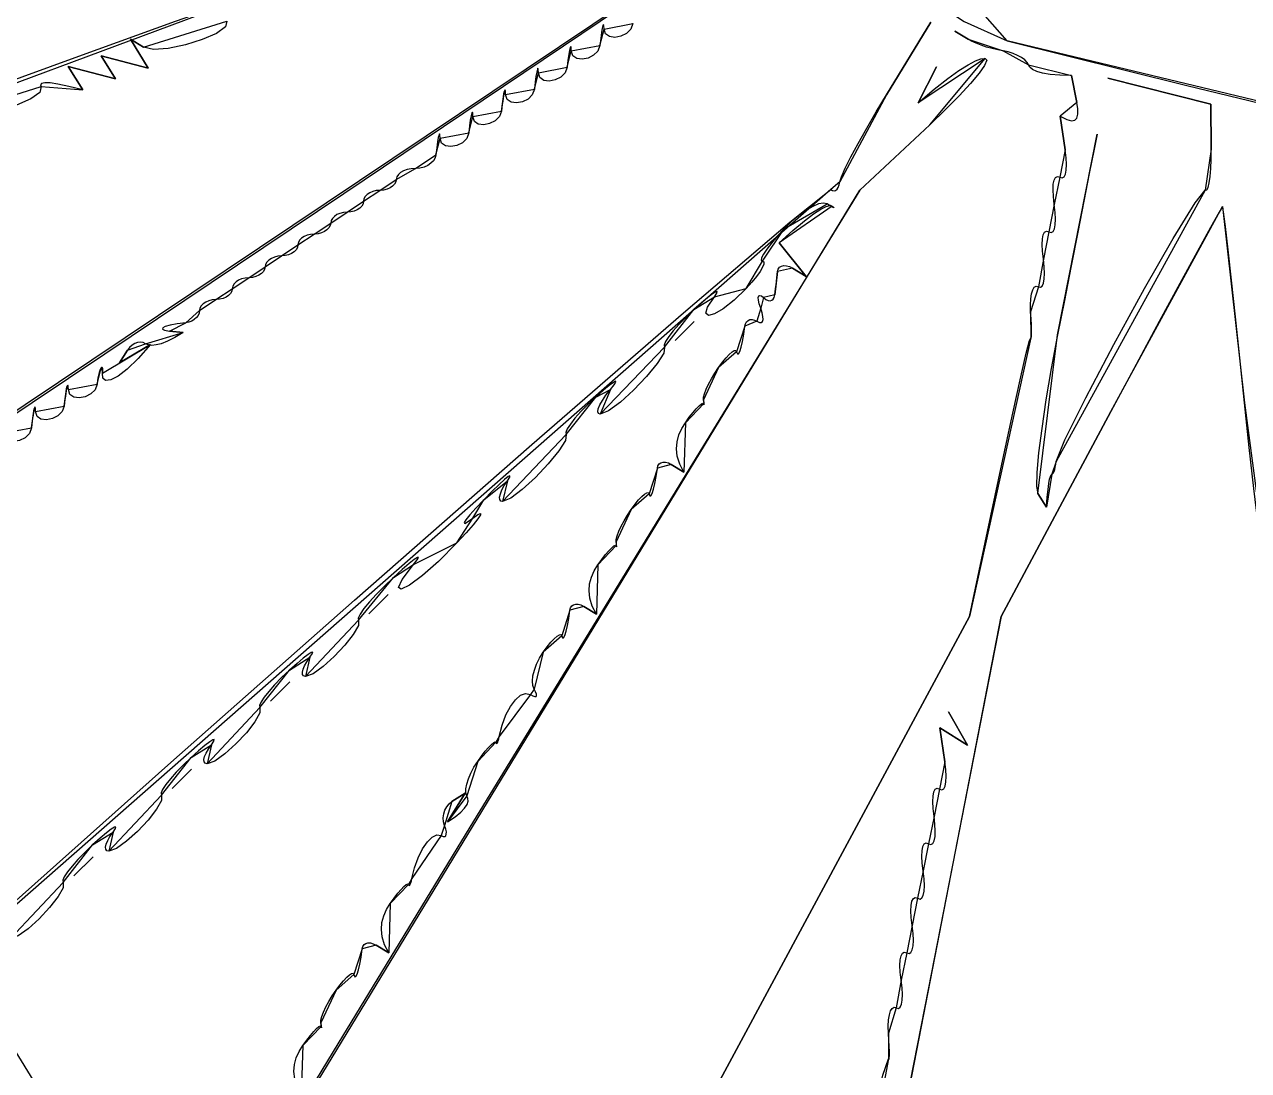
# Model space of a CAD drawing. Extents: x 0.3 to 49.4, y 16 to 54.1.
# Drawn here: x 5.22 to 9.605, y 24.501 to 28.251 of the extents above; entities that cross this region are included whole.
import ezdxf

# ---------------------------------------------------------------- set-up
doc = ezdxf.new("R2010")
doc.units = 0
doc.layers.get('0').update_dxf_attribs({"linetype": 'CONTINUOUS'})

msp = doc.modelspace()

# ---------------------------------------------------------------- linework, layer by layer
at = {"color": 178}
for points in [[(1.8046, 30.0852), (2.1237, 28.2427), (2.6311, 26.5494), (3.3131, 25.0186), (4.1559, 23.6634), (5.1458, 22.4969), (6.2689, 21.5323), (7.5117, 20.7827), (1.8046, 30.0852)], [(7.9007, 29.1485), (7.9677, 28.966), (8.0587, 28.7916), (8.1698, 28.6297), (8.2974, 28.4844), (8.4374, 28.3603), (8.5863, 28.2614), (8.7401, 28.1923), (7.9007, 29.1485)], [(3.9046, 26.0051), (4.1415, 26.1591), (4.7216, 26.545), (5.508, 27.0708), (6.3637, 27.6446), (7.1515, 28.1745), (7.7345, 28.5688), (7.9757, 28.7353), (3.9046, 26.0051)], [(4.5014, 27.7851), (4.5412, 27.8073), (4.6624, 27.8574), (4.855, 27.9317), (5.1091, 28.0265), (5.4145, 28.138), (5.7612, 28.2624), (6.1393, 28.3961), (4.5014, 27.7851)], [(5.9453, 28.2635), (5.9404, 28.2424), (5.908, 28.2192), (5.857, 28.1967), (5.7964, 28.1776), (5.7351, 28.1648), (5.682, 28.1611), (5.646, 28.1693), (5.9453, 28.2635)], [(7.2962, 28.2346), (7.2958, 28.2466), (7.2944, 28.2505), (7.2924, 28.2472), (7.29, 28.2374), (7.2872, 28.2217), (7.2844, 28.201), (7.2816, 28.1759), (7.2962, 28.2346)], [(7.3991, 28.2542), (7.3917, 28.2342), (7.3764, 28.2189), (7.3564, 28.2089), (7.3351, 28.2048), (7.3157, 28.2074), (7.3017, 28.2171), (7.2962, 28.2346), (7.3991, 28.2542)], [(8.3079, 27.9986), (8.4673, 28.2591), (8.3079, 27.9986)], [(5.646, 28.1693), (5.6, 28.1978), (5.646, 28.1693)], [(5.6, 28.1978), (5.6635, 28.095), (5.6, 28.1978)], [(8.6002, 28.1979), (8.5529, 28.2274), (8.6002, 28.1979)], [(8.7258, 28.1563), (8.7066, 28.1598), (8.6866, 28.1646), (8.6664, 28.1703), (8.647, 28.1768), (8.6289, 28.1837), (8.613, 28.1908), (8.6002, 28.1979), (8.7258, 28.1563)], [(7.1787, 28.1563), (7.1783, 28.1682), (7.1769, 28.1722), (7.175, 28.1689), (7.1725, 28.159), (7.1697, 28.1434), (7.1669, 28.1226), (7.1641, 28.0975), (7.1787, 28.1563)], [(7.2816, 28.1759), (7.2742, 28.1559), (7.2589, 28.1406), (7.2389, 28.1306), (7.2176, 28.1265), (7.1982, 28.129), (7.1842, 28.1387), (7.1787, 28.1563), (7.2816, 28.1759)], [(8.8172, 28.1062), (8.8121, 28.1152), (8.8034, 28.1241), (8.7917, 28.1326), (8.7776, 28.1404), (8.7615, 28.1471), (8.744, 28.1525), (8.7258, 28.1563), (8.8172, 28.1062)], [(8.7401, 28.1923), (9.3844, 28.0328), (10.9575, 27.6516), (13.0863, 27.1384), (15.3971, 26.5832), (17.5167, 26.0754), (19.0715, 25.705), (19.6881, 25.5616), (8.7401, 28.1923)], [(5.6635, 28.095), (5.4945, 28.1392), (5.6635, 28.095)], [(5.4945, 28.1392), (5.546, 28.0558), (5.4945, 28.1392)], [(8.4221, 27.9702), (8.4792, 28.0186), (8.5275, 28.0569), (8.5677, 28.086), (8.6005, 28.1069), (8.6266, 28.1205), (8.6467, 28.1277), (8.6616, 28.1295), (8.4221, 27.9702)], [(8.6616, 28.1295), (8.6672, 28.1227), (8.6594, 28.1044), (8.6396, 28.0761), (8.6089, 28.0392), (8.5685, 27.9953), (8.5197, 27.9457), (8.4637, 27.8919), (8.6616, 28.1295)], [(5.546, 28.0558), (5.377, 28.1), (5.546, 28.0558)], [(5.377, 28.1), (5.4286, 28.0167), (5.377, 28.1)], [(7.0612, 28.0779), (7.0608, 28.0899), (7.0594, 28.0939), (7.0575, 28.0906), (7.055, 28.0807), (7.0522, 28.065), (7.0494, 28.0443), (7.0466, 28.0192), (7.0612, 28.0779)], [(7.1641, 28.0975), (7.1567, 28.0776), (7.1414, 28.0623), (7.1214, 28.0523), (7.1001, 28.0482), (7.0807, 28.0507), (7.0667, 28.0604), (7.0612, 28.0779), (7.1641, 28.0975)], [(8.4875, 28.0988), (8.4221, 27.9702), (8.4875, 28.0988)], [(8.9712, 28.0682), (8.9287, 28.0692), (8.8941, 28.072), (8.867, 28.0765), (8.8464, 28.0824), (8.8317, 28.0895), (8.8222, 28.0975), (8.8172, 28.1062), (8.9712, 28.0682)], [(8.9897, 27.9714), (8.9712, 28.0682), (8.9897, 27.9714)], [(5.2795, 28.0285), (5.2746, 28.0074), (5.2422, 27.9842), (5.1912, 27.9617), (5.1306, 27.9426), (5.0693, 27.9298), (5.0162, 27.9261), (4.9802, 27.9343), (5.2795, 28.0285)], [(5.4286, 28.0167), (5.3785, 28.029), (5.3398, 28.0371), (5.3114, 28.0413), (5.2923, 28.0421), (5.2814, 28.0399), (5.2774, 28.0352), (5.2795, 28.0285), (5.4286, 28.0167)], [(9.4699, 27.9649), (9.1015, 28.0591), (9.4699, 27.9649)], [(6.9389, 28.0094), (6.9376, 28.0036), (6.9362, 27.9958), (6.9347, 27.9864), (6.9332, 27.9758), (6.9317, 27.9643), (6.9303, 27.9526), (6.9291, 27.9409), (6.9389, 28.0094)], [(6.9438, 27.9996), (6.9436, 28.0058), (6.9433, 28.0105), (6.9427, 28.0136), (6.9419, 28.0152), (6.941, 28.015), (6.94, 28.0131), (6.9389, 28.0094), (6.9438, 27.9996)], [(7.0466, 28.0192), (7.0392, 27.9992), (7.0239, 27.9839), (7.0039, 27.9739), (6.9826, 27.9699), (6.9632, 27.9724), (6.9492, 27.9821), (6.9438, 27.9996), (7.0466, 28.0192)], [(8.141, 27.6869), (8.1469, 27.7055), (8.1605, 27.7359), (8.1808, 27.7763), (8.2067, 27.8246), (8.2372, 27.8791), (8.2713, 27.9377), (8.3079, 27.9986), (8.141, 27.6869)], [(6.8263, 27.9213), (6.8258, 27.9333), (6.8244, 27.9372), (6.8225, 27.9339), (6.82, 27.924), (6.8172, 27.9084), (6.8144, 27.8876), (6.8116, 27.8625), (6.8263, 27.9213)], [(6.9291, 27.9409), (6.9217, 27.9209), (6.9064, 27.9056), (6.8864, 27.8956), (6.8651, 27.8915), (6.8457, 27.894), (6.8317, 27.9037), (6.8263, 27.9213), (6.9291, 27.9409)], [(8.9307, 27.9226), (8.954, 27.9102), (8.9714, 27.9054), (8.9834, 27.9075), (8.9906, 27.9158), (8.9937, 27.9297), (8.9932, 27.9485), (8.9897, 27.9714), (8.9307, 27.9226)], [(9.4714, 27.8039), (9.4699, 27.9649), (9.4714, 27.8039)], [(8.4637, 27.8919), (8.2124, 27.6569), (8.4637, 27.8919)], [(8.9484, 27.8016), (8.9307, 27.9226), (8.9484, 27.8016)], [(6.7088, 27.843), (6.7083, 27.8549), (6.707, 27.8588), (6.705, 27.8556), (6.7025, 27.8458), (6.6997, 27.8301), (6.6968, 27.8094), (6.694, 27.7842), (6.7088, 27.843)], [(6.8116, 27.8625), (6.8043, 27.8426), (6.7889, 27.8273), (6.7689, 27.8173), (6.7476, 27.8132), (6.7282, 27.8157), (6.7142, 27.8254), (6.7088, 27.843), (6.8116, 27.8625)], [(9.0623, 27.858), (9.0507, 27.7983), (9.0347, 27.7168), (9.0153, 27.6181), (8.9934, 27.5064), (8.9698, 27.3862), (8.9454, 27.262), (8.9211, 27.1381), (9.0623, 27.858)], [(9.4503, 27.6569), (9.4554, 27.658), (9.46, 27.6672), (9.4641, 27.6837), (9.4673, 27.7065), (9.4697, 27.7348), (9.4711, 27.7675), (9.4714, 27.8039), (9.4503, 27.6569)], [(6.694, 27.7842), (6.691, 27.773), (6.6848, 27.7627), (6.6758, 27.7535), (6.6645, 27.7459), (6.6513, 27.74), (6.6366, 27.7362), (6.6209, 27.7348), (6.694, 27.7842)], [(8.9288, 27.7037), (8.9374, 27.7012), (8.9441, 27.7048), (8.949, 27.7142), (8.952, 27.729), (8.9529, 27.7488), (8.9518, 27.7732), (8.9484, 27.8016), (8.9288, 27.7037)], [(6.6209, 27.7348), (6.6053, 27.7337), (6.5909, 27.7307), (6.5782, 27.726), (6.5675, 27.72), (6.5593, 27.7127), (6.554, 27.7045), (6.552, 27.6957), (6.6209, 27.7348)], [(6.552, 27.6957), (6.5503, 27.6868), (6.5457, 27.6786), (6.5387, 27.6714), (6.5296, 27.6653), (6.5188, 27.6606), (6.5065, 27.6576), (6.4932, 27.6565), (6.552, 27.6957)], [(8.1091, 27.66), (8.1149, 27.6558), (8.1206, 27.6545), (8.126, 27.6561), (8.1309, 27.6602), (8.1352, 27.6669), (8.1386, 27.6758), (8.141, 27.6869), (8.1091, 27.66)], [(8.9093, 27.6058), (8.9059, 27.6343), (8.9048, 27.6586), (8.9057, 27.6784), (8.9087, 27.6932), (8.9136, 27.7026), (8.9203, 27.7063), (8.9288, 27.7037), (8.9093, 27.6058)], [(4.6431, 24.6167), (5.1349, 25.0619), (5.7448, 25.6061), (6.4026, 26.1878), (7.0381, 26.7455), (7.5811, 27.2177), (7.9616, 27.543), (8.1091, 27.66), (4.6431, 24.6167)], [(8.2124, 27.6569), (7.4339, 26.385), (6.8156, 25.3733), (6.3429, 24.5977), (6.001, 24.0345), (5.7751, 23.6597), (5.6504, 23.4493), (5.6121, 23.3794), (8.2124, 27.6569)], [(6.4932, 27.6565), (6.48, 27.6554), (6.4677, 27.6524), (6.4569, 27.6477), (6.4478, 27.6416), (6.4408, 27.6344), (6.4362, 27.6262), (6.4345, 27.6173), (6.4932, 27.6565)], [(8.9163, 26.6843), (8.9474, 26.7626), (9.0217, 26.9127), (9.1225, 27.1034), (9.2327, 27.3041), (9.3353, 27.4838), (9.4135, 27.6117), (9.4503, 27.6569), (8.9163, 26.6843)], [(6.4345, 27.6173), (6.4328, 27.6085), (6.4282, 27.6003), (6.4212, 27.5931), (6.4121, 27.587), (6.4013, 27.5823), (6.389, 27.5793), (6.3758, 27.5782), (6.4345, 27.6173)], [(7.9232, 27.4688), (7.9731, 27.5129), (8.0142, 27.547), (8.0471, 27.5719), (8.0726, 27.5887), (8.0916, 27.5982), (8.1048, 27.6016), (8.113, 27.5996), (7.9232, 27.4688)], [(8.0953, 27.608), (8.0826, 27.611), (8.0651, 27.6078), (8.044, 27.599), (8.0201, 27.5851), (7.9943, 27.5667), (7.9677, 27.5443), (7.9411, 27.5184), (8.0953, 27.608)], [(8.113, 27.5996), (8.1177, 27.5962), (8.1197, 27.5943), (8.1193, 27.5941), (8.1166, 27.5954), (8.1116, 27.5982), (8.1045, 27.6024), (8.0953, 27.608), (8.113, 27.5996)], [(8.8897, 27.5079), (8.8982, 27.5053), (8.905, 27.509), (8.9099, 27.5184), (8.9128, 27.5332), (8.9138, 27.553), (8.9126, 27.5773), (8.9093, 27.6058), (8.8897, 27.5079)], [(9.512, 27.5982), (9.5001, 27.5787), (9.469, 27.5232), (9.4213, 27.4363), (9.3593, 27.3224), (9.2855, 27.186), (9.2024, 27.0317), (9.1123, 26.8638), (9.512, 27.5982)], [(9.5905, 26.8949), (9.5738, 27.0556), (9.5582, 27.2035), (9.5441, 27.3341), (9.5319, 27.4432), (9.5222, 27.5264), (9.5154, 27.5795), (9.512, 27.5982), (9.5905, 26.8949)], [(6.317, 27.539), (6.3153, 27.5301), (6.3107, 27.522), (6.3037, 27.5147), (6.2946, 27.5086), (6.2838, 27.504), (6.2715, 27.501), (6.2583, 27.4998), (6.317, 27.539)], [(6.3758, 27.5782), (6.3625, 27.5771), (6.3502, 27.574), (6.3394, 27.5694), (6.3303, 27.5633), (6.3233, 27.5561), (6.3187, 27.5479), (6.317, 27.539), (6.3758, 27.5782)], [(6.2583, 27.4998), (6.245, 27.4987), (6.2327, 27.4957), (6.2219, 27.491), (6.2128, 27.485), (6.2058, 27.4777), (6.2012, 27.4695), (6.1995, 27.4607), (6.2583, 27.4998)], [(7.9411, 27.5184), (7.9166, 27.4919), (7.8958, 27.4675), (7.8791, 27.4459), (7.8671, 27.4279), (7.8602, 27.4142), (7.8589, 27.4054), (7.8636, 27.4023), (7.9411, 27.5184)], [(8.8701, 27.41), (8.8667, 27.4385), (8.8656, 27.4628), (8.8665, 27.4826), (8.8695, 27.4974), (8.8744, 27.5068), (8.8811, 27.5105), (8.8897, 27.5079), (8.8701, 27.41)], [(6.1995, 27.4607), (6.1978, 27.4518), (6.1933, 27.4436), (6.1862, 27.4364), (6.1771, 27.4303), (6.1663, 27.4257), (6.154, 27.4226), (6.1408, 27.4215), (6.1995, 27.4607)], [(8.0208, 27.3481), (7.9232, 27.4688), (8.0208, 27.3481)], [(6.1408, 27.4215), (6.1275, 27.4204), (6.1152, 27.4174), (6.1044, 27.4127), (6.0953, 27.4066), (6.0883, 27.3994), (6.0837, 27.3912), (6.082, 27.3823), (6.1408, 27.4215)], [(8.8524, 27.3109), (8.86, 27.3091), (8.8662, 27.3136), (8.8707, 27.3238), (8.8734, 27.3391), (8.8743, 27.359), (8.8732, 27.3828), (8.8701, 27.41), (8.8524, 27.3109)], [(6.082, 27.3823), (6.0803, 27.3735), (6.0758, 27.3653), (6.0688, 27.3581), (6.0596, 27.352), (6.0488, 27.3473), (6.0365, 27.3443), (6.0233, 27.3432), (6.082, 27.3823)], [(7.8636, 27.4023), (7.8689, 27.3997), (7.8691, 27.3924), (7.8644, 27.3808), (7.8554, 27.3656), (7.8423, 27.3474), (7.8255, 27.3268), (7.8054, 27.3044), (7.8636, 27.4023)], [(7.9082, 27.2816), (7.9094, 27.2924), (7.9108, 27.3044), (7.9123, 27.3172), (7.9139, 27.3302), (7.9153, 27.343), (7.9167, 27.3549), (7.918, 27.3655), (7.9082, 27.2816)], [(7.918, 27.3655), (7.9204, 27.3742), (7.9251, 27.3807), (7.9318, 27.3849), (7.9402, 27.3868), (7.9499, 27.3862), (7.9605, 27.3832), (7.9718, 27.3776), (7.918, 27.3655)], [(7.9718, 27.3776), (8.0208, 27.3481), (7.9718, 27.3776)], [(6.0233, 27.3432), (6.01, 27.3421), (5.9977, 27.339), (5.9869, 27.3344), (5.9778, 27.3283), (5.9708, 27.3211), (5.9662, 27.3129), (5.9645, 27.304), (6.0233, 27.3432)], [(5.9645, 27.304), (5.9628, 27.2952), (5.9583, 27.287), (5.9513, 27.2797), (5.9421, 27.2737), (5.9313, 27.269), (5.919, 27.266), (5.9058, 27.2649), (5.9645, 27.304)], [(7.6914, 27.2751), (7.7, 27.2877), (7.7015, 27.2934), (7.6964, 27.2926), (7.6851, 27.2854), (7.668, 27.2723), (7.6455, 27.2533), (7.6183, 27.229), (7.6914, 27.2751)], [(7.8054, 27.3044), (7.7621, 27.2624), (7.7232, 27.2318), (7.6916, 27.2133), (7.6699, 27.2077), (7.6609, 27.2157), (7.6671, 27.2379), (7.6914, 27.2751), (7.8054, 27.3044)], [(7.8575, 27.2339), (7.8522, 27.25), (7.8493, 27.2628), (7.8486, 27.2722), (7.8502, 27.2779), (7.8539, 27.2799), (7.8598, 27.2779), (7.8677, 27.2718), (7.8575, 27.2339)], [(7.8677, 27.2718), (7.876, 27.2655), (7.8838, 27.2618), (7.891, 27.2608), (7.8973, 27.2623), (7.9024, 27.2663), (7.9061, 27.2728), (7.9082, 27.2816), (7.8677, 27.2718)], [(8.8244, 27.2207), (8.8236, 27.2458), (8.8247, 27.2677), (8.8275, 27.2859), (8.8319, 27.2999), (8.8376, 27.3091), (8.8444, 27.313), (8.8524, 27.3109), (8.8244, 27.2207)], [(5.9058, 27.2649), (5.8925, 27.2637), (5.8803, 27.2607), (5.8694, 27.2561), (5.8603, 27.25), (5.8533, 27.2427), (5.8487, 27.2346), (5.847, 27.2257), (5.9058, 27.2649)], [(7.8441, 27.1872), (7.8529, 27.1831), (7.8595, 27.1829), (7.8638, 27.1863), (7.8658, 27.1933), (7.8655, 27.2037), (7.8627, 27.2173), (7.8575, 27.2339), (7.8441, 27.1872)], [(5.847, 27.2257), (5.8456, 27.2167), (5.8417, 27.2081), (5.8358, 27.2003), (5.8282, 27.1935), (5.8191, 27.1879), (5.8088, 27.1839), (5.7977, 27.1817), (5.847, 27.2257)], [(7.6183, 27.229), (7.5901, 27.2022), (7.5653, 27.1766), (7.5443, 27.153), (7.5279, 27.1322), (7.5167, 27.1149), (7.5114, 27.1021), (7.5126, 27.0946), (7.6183, 27.229)], [(7.8005, 27.1697), (7.8026, 27.1785), (7.8066, 27.1854), (7.8121, 27.1903), (7.8189, 27.193), (7.8266, 27.1935), (7.8351, 27.1916), (7.8441, 27.1872), (7.8005, 27.1697)], [(8.8253, 27.1282), (8.8266, 27.1267), (8.8275, 27.131), (8.8278, 27.1407), (8.8277, 27.155), (8.8271, 27.1735), (8.826, 27.1956), (8.8244, 27.2207), (8.8253, 27.1282)], [(5.7884, 27.1466), (5.7581, 27.1286), (5.7321, 27.1155), (5.7099, 27.1068), (5.6914, 27.1022), (5.6761, 27.1009), (5.6638, 27.1027), (5.654, 27.1069), (5.7884, 27.1466)], [(5.7977, 27.1817), (5.7664, 27.1776), (5.7418, 27.173), (5.7245, 27.1682), (5.7151, 27.1634), (5.7141, 27.1589), (5.7221, 27.1551), (5.7394, 27.1521), (5.7977, 27.1817)], [(5.7394, 27.1521), (5.7884, 27.1466), (5.7394, 27.1521)], [(7.5508, 27.1182), (7.6196, 27.1869), (7.5508, 27.1182)], [(7.5852, 27.1526), (7.5508, 27.1182), (7.5852, 27.1526)], [(7.7711, 27.0782), (7.7739, 27.0702), (7.7777, 27.0709), (7.7822, 27.0792), (7.787, 27.0943), (7.7919, 27.115), (7.7965, 27.1405), (7.8005, 27.1697), (7.7711, 27.0782)], [(5.6709, 27.1041), (5.6267, 27.0534), (5.5879, 27.0158), (5.5551, 26.9905), (5.5291, 26.9771), (5.5106, 26.9747), (5.5004, 26.9829), (5.4993, 27.0009), (5.6709, 27.1041)], [(5.5609, 27.0378), (5.6709, 27.1041), (5.5609, 27.0378)], [(5.654, 27.1069), (5.6449, 27.1109), (5.6351, 27.1121), (5.625, 27.1109), (5.6149, 27.1073), (5.6054, 27.1014), (5.5966, 27.0935), (5.5892, 27.0836), (5.654, 27.1069)], [(8.6059, 26.1295), (8.6697, 26.4338), (8.7208, 26.6745), (8.7603, 26.8573), (8.7893, 26.9881), (8.809, 27.073), (8.8206, 27.1177), (8.8253, 27.1282), (8.6059, 26.1295)], [(8.9211, 27.1381), (8.8985, 27.0182), (8.8794, 26.9054), (8.8642, 26.8032), (8.8532, 26.7151), (8.8468, 26.6446), (8.8457, 26.5951), (8.8501, 26.5702), (8.9211, 27.1381)], [(5.5892, 27.0836), (5.5609, 27.0378), (5.5892, 27.0836)], [(7.5126, 27.0946), (7.5105, 27.0732), (7.4869, 27.0358), (7.4486, 26.9892), (7.4022, 26.9407), (7.3547, 26.8973), (7.3126, 26.866), (7.2828, 26.854), (7.5126, 27.0946)], [(7.7068, 27.0216), (7.7205, 27.0402), (7.7334, 27.0559), (7.745, 27.0683), (7.755, 27.0771), (7.7629, 27.0819), (7.7684, 27.0824), (7.7711, 27.0782), (7.7068, 27.0216)], [(5.4944, 27.0205), (5.4921, 27.0169), (5.4897, 27.0112), (5.4873, 27.0036), (5.4851, 26.9945), (5.4831, 26.9842), (5.4813, 26.9732), (5.4799, 26.9617), (5.4944, 27.0205)], [(5.4993, 27.0009), (5.5001, 27.0074), (5.5003, 27.0128), (5.5001, 27.0171), (5.4993, 27.0201), (5.4981, 27.0218), (5.4964, 27.0219), (5.4944, 27.0205), (5.4993, 27.0009)], [(7.6527, 26.9051), (7.653, 26.9146), (7.6564, 26.9276), (7.6624, 26.9435), (7.6708, 26.9616), (7.6812, 26.9811), (7.6933, 27.0013), (7.7068, 27.0216), (7.6527, 26.9051)], [(7.3189, 26.9422), (7.3327, 26.9594), (7.3388, 26.9694), (7.3377, 26.9723), (7.3296, 26.9682), (7.3149, 26.9573), (7.2938, 26.9397), (7.2667, 26.9156), (7.3189, 26.9422)], [(5.3722, 26.9519), (5.371, 26.9462), (5.3696, 26.9384), (5.3681, 26.9289), (5.3666, 26.9183), (5.3651, 26.9069), (5.3637, 26.8951), (5.3625, 26.8834), (5.3722, 26.9519)], [(5.3771, 26.9422), (5.377, 26.9483), (5.3766, 26.953), (5.3761, 26.9562), (5.3753, 26.9577), (5.3744, 26.9575), (5.3734, 26.9556), (5.3722, 26.9519), (5.3771, 26.9422)], [(5.4799, 26.9617), (5.4726, 26.9418), (5.4573, 26.9265), (5.4373, 26.9165), (5.416, 26.9124), (5.3966, 26.9149), (5.3826, 26.9246), (5.3771, 26.9422), (5.4799, 26.9617)], [(7.2828, 26.854), (7.2761, 26.8564), (7.2738, 26.863), (7.2755, 26.8735), (7.2811, 26.8871), (7.2903, 26.9035), (7.303, 26.922), (7.3189, 26.9422), (7.2828, 26.854)], [(5.3625, 26.8834), (5.3551, 26.8634), (5.3398, 26.8481), (5.3198, 26.8381), (5.2985, 26.8341), (5.2791, 26.8366), (5.2651, 26.8463), (5.2596, 26.8638), (5.3625, 26.8834)], [(7.2667, 26.9156), (7.2383, 26.8889), (7.2133, 26.8633), (7.1922, 26.8397), (7.1756, 26.8189), (7.1644, 26.8016), (7.159, 26.7888), (7.1601, 26.7813), (7.2667, 26.9156)], [(7.5877, 26.8235), (7.6018, 26.8429), (7.615, 26.8598), (7.6268, 26.8738), (7.637, 26.8845), (7.6451, 26.8913), (7.6507, 26.894), (7.6534, 26.8921), (7.5877, 26.8235)], [(7.6534, 26.8921), (7.6543, 26.8887), (7.6549, 26.8872), (7.6551, 26.8875), (7.655, 26.8895), (7.6545, 26.8932), (7.6538, 26.8984), (7.6527, 26.9051), (7.6534, 26.8921)], [(9.6815, 26.2105), (9.6752, 26.2248), (9.6658, 26.2739), (9.6538, 26.3537), (9.6397, 26.4598), (9.624, 26.5882), (9.6075, 26.7346), (9.5905, 26.8949), (9.6815, 26.2105)], [(5.2547, 26.8736), (5.2535, 26.8678), (5.2521, 26.86), (5.2506, 26.8506), (5.2491, 26.84), (5.2476, 26.8286), (5.2462, 26.8168), (5.245, 26.8051), (5.2547, 26.8736)], [(5.2596, 26.8638), (5.2595, 26.87), (5.2591, 26.8747), (5.2586, 26.8778), (5.2578, 26.8794), (5.2569, 26.8792), (5.2559, 26.8773), (5.2547, 26.8736), (5.2596, 26.8638)], [(9.1123, 26.8638), (8.7191, 26.1295), (9.1123, 26.8638)], [(5.245, 26.8051), (5.2376, 26.7851), (5.2223, 26.7698), (5.2023, 26.7598), (5.181, 26.7557), (5.1616, 26.7582), (5.1476, 26.7679), (5.1421, 26.7855), (5.245, 26.8051)], [(7.5825, 26.6461), (7.5674, 26.6754), (7.5588, 26.7035), (7.5558, 26.7302), (7.558, 26.7556), (7.5644, 26.7796), (7.5746, 26.8023), (7.5877, 26.8235), (7.5825, 26.6461)], [(7.1601, 26.7813), (7.1578, 26.7601), (7.1343, 26.7227), (7.0962, 26.6762), (7.0503, 26.6276), (7.0032, 26.5841), (6.9618, 26.5527), (6.9327, 26.5407), (7.1601, 26.7813)], [(7.4872, 26.6605), (7.4895, 26.6693), (7.4939, 26.6759), (7.5002, 26.6803), (7.508, 26.6824), (7.5169, 26.6821), (7.5268, 26.6793), (7.5373, 26.674), (7.4872, 26.6605)], [(7.5373, 26.674), (7.5825, 26.6461), (7.5373, 26.674)], [(8.9006, 26.6386), (8.9031, 26.6398), (8.9057, 26.6433), (8.9083, 26.6487), (8.9107, 26.6558), (8.9129, 26.6643), (8.9148, 26.6739), (8.9163, 26.6843), (8.9006, 26.6386)], [(6.9499, 26.6153), (6.9583, 26.6286), (6.959, 26.6335), (6.9525, 26.6305), (6.9394, 26.62), (6.9202, 26.6024), (6.8954, 26.5781), (6.8654, 26.5476), (6.9499, 26.6153)], [(7.4578, 26.569), (7.4606, 26.561), (7.4644, 26.5617), (7.4688, 26.5701), (7.4737, 26.5851), (7.4785, 26.6059), (7.4831, 26.6313), (7.4872, 26.6605), (7.4578, 26.569)], [(8.8812, 26.5211), (8.8841, 26.5563), (8.887, 26.5842), (8.8899, 26.6056), (8.8927, 26.621), (8.8954, 26.6313), (8.898, 26.6369), (8.9006, 26.6386), (8.8812, 26.5211)], [(6.9327, 26.5407), (6.926, 26.5427), (6.9225, 26.5483), (6.9222, 26.5571), (6.9248, 26.5687), (6.9304, 26.5826), (6.9388, 26.5983), (6.9499, 26.6153), (6.9327, 26.5407)], [(6.8654, 26.5476), (6.8367, 26.5171), (6.8153, 26.493), (6.8014, 26.4756), (6.7953, 26.4654), (6.7973, 26.4628), (6.8075, 26.4681), (6.8263, 26.4818), (6.8654, 26.5476)], [(7.3934, 26.5124), (7.4072, 26.5311), (7.42, 26.5468), (7.4317, 26.5592), (7.4416, 26.568), (7.4496, 26.5728), (7.4551, 26.5732), (7.4578, 26.569), (7.3934, 26.5124)], [(8.8501, 26.5702), (8.8812, 26.5211), (8.8501, 26.5702)], [(6.8263, 26.4818), (6.8445, 26.4949), (6.8534, 26.4985), (6.8533, 26.4931), (6.8445, 26.4793), (6.8273, 26.4576), (6.8021, 26.4286), (6.7694, 26.3928), (6.8263, 26.4818)], [(7.3393, 26.396), (7.3397, 26.4054), (7.343, 26.4185), (7.3491, 26.4344), (7.3575, 26.4524), (7.3679, 26.4719), (7.38, 26.4922), (7.3934, 26.5124), (7.3393, 26.396)], [(6.7694, 26.3928), (6.7035, 26.3266), (6.6457, 26.2754), (6.5998, 26.2414), (6.5697, 26.2265), (6.5593, 26.2325), (6.5727, 26.2616), (6.6137, 26.3155), (6.7694, 26.3928)], [(7.2744, 26.3144), (7.2885, 26.3338), (7.3016, 26.3507), (7.3135, 26.3647), (7.3237, 26.3753), (7.3318, 26.3822), (7.3374, 26.3849), (7.34, 26.383), (7.2744, 26.3144)], [(7.34, 26.383), (7.341, 26.3796), (7.3415, 26.3781), (7.3418, 26.3784), (7.3417, 26.3804), (7.3412, 26.384), (7.3404, 26.3893), (7.3393, 26.396), (7.34, 26.383)], [(6.6137, 26.3155), (6.6267, 26.3321), (6.6313, 26.3405), (6.6277, 26.3409), (6.6166, 26.3337), (6.5984, 26.3192), (6.5733, 26.2976), (6.5421, 26.2692), (6.6137, 26.3155)], [(7.2692, 26.137), (7.2541, 26.1663), (7.2454, 26.1943), (7.2425, 26.2211), (7.2446, 26.2465), (7.2511, 26.2705), (7.2613, 26.2931), (7.2744, 26.3144), (7.2692, 26.137)], [(6.5421, 26.2692), (6.5093, 26.238), (6.4802, 26.2083), (6.4555, 26.181), (6.4359, 26.1572), (6.4223, 26.1377), (6.4154, 26.1235), (6.416, 26.1155), (6.5421, 26.2692)], [(6.4542, 26.139), (6.5229, 26.2078), (6.4542, 26.139)], [(6.4886, 26.1734), (6.4542, 26.139), (6.4886, 26.1734)], [(7.1445, 26.0599), (7.1473, 26.0519), (7.151, 26.0526), (7.1555, 26.0609), (7.1603, 26.076), (7.1652, 26.0967), (7.1698, 26.1222), (7.1738, 26.1514), (7.1445, 26.0599)], [(7.1738, 26.1514), (7.1762, 26.1601), (7.1806, 26.1667), (7.1869, 26.1711), (7.1946, 26.1732), (7.2036, 26.1729), (7.2135, 26.1702), (7.224, 26.1649), (7.1738, 26.1514)], [(7.224, 26.1649), (7.2692, 26.137), (7.224, 26.1649)], [(6.416, 26.1155), (6.416, 26.0964), (6.398, 26.0646), (6.3675, 26.0257), (6.3298, 25.9854), (6.2902, 25.9496), (6.2542, 25.9239), (6.2272, 25.9141), (6.416, 26.1155)], [(7.6194, 24.2947), (8.6059, 26.1295), (7.6194, 24.2947)], [(8.7191, 26.1295), (8.457, 24.7915), (8.249, 23.7267), (8.0899, 22.91), (7.9749, 22.3163), (7.8989, 21.9204), (7.857, 21.6973), (7.8442, 21.6218), (8.7191, 26.1295)], [(7.0786, 26.001), (7.0926, 26.0202), (7.1058, 26.0364), (7.1177, 26.0492), (7.128, 26.0583), (7.1361, 26.0634), (7.1417, 26.064), (7.1445, 26.0599), (7.0786, 26.001)], [(6.2423, 25.9826), (6.2509, 25.9952), (6.2524, 26.001), (6.2473, 26.0001), (6.2359, 25.993), (6.2188, 25.9798), (6.1964, 25.9609), (6.1691, 25.9365), (6.2423, 25.9826)], [(6.2272, 25.9141), (6.2201, 25.9159), (6.2162, 25.9211), (6.2155, 25.9292), (6.2178, 25.9398), (6.2231, 25.9525), (6.2313, 25.9669), (6.2423, 25.9826), (6.2272, 25.9141)], [(7.0454, 25.8688), (7.0407, 25.8814), (7.0394, 25.8975), (7.0415, 25.9162), (7.0466, 25.9367), (7.0546, 25.9582), (7.0654, 25.9799), (7.0786, 26.001), (7.0454, 25.8688)], [(6.1691, 25.9365), (6.141, 25.9098), (6.1161, 25.8842), (6.0952, 25.8606), (6.0787, 25.8398), (6.0675, 25.8226), (6.0622, 25.8098), (6.0633, 25.8023), (6.1691, 25.9365)], [(6.1017, 25.8257), (6.1705, 25.8945), (6.1017, 25.8257)], [(6.1361, 25.8601), (6.1017, 25.8257), (6.1361, 25.8601)], [(6.9211, 25.6987), (6.9313, 25.7395), (6.945, 25.776), (6.9611, 25.8068), (6.9788, 25.8308), (6.9972, 25.8467), (7.0153, 25.8532), (7.0322, 25.849), (6.9211, 25.6987)], [(7.0322, 25.849), (7.0414, 25.8441), (7.0482, 25.8419), (7.0526, 25.8423), (7.0546, 25.8453), (7.0541, 25.8508), (7.0511, 25.8586), (7.0454, 25.8688), (7.0322, 25.849)], [(6.0633, 25.8023), (6.0634, 25.7832), (6.0455, 25.7513), (6.015, 25.7124), (5.9773, 25.6721), (5.9378, 25.6363), (5.9018, 25.6106), (5.8747, 25.6007), (6.0633, 25.8023)], [(8.5986, 25.6683), (8.53, 25.7869), (8.5986, 25.6683)], [(6.9091, 25.678), (6.9103, 25.6748), (6.9119, 25.6739), (6.9136, 25.6751), (6.9154, 25.6783), (6.9174, 25.6834), (6.9193, 25.6902), (6.9211, 25.6987), (6.9091, 25.678)], [(8.5176, 25.6084), (8.4998, 25.7294), (8.5176, 25.6084)], [(8.4998, 25.7294), (8.5986, 25.6683), (8.4998, 25.7294)], [(5.8898, 25.6693), (5.8984, 25.6819), (5.8999, 25.6877), (5.8948, 25.6868), (5.8834, 25.6797), (5.8663, 25.6665), (5.8439, 25.6476), (5.8167, 25.6232), (5.8898, 25.6693)], [(5.8747, 25.6007), (5.8676, 25.6026), (5.8637, 25.6077), (5.863, 25.6158), (5.8653, 25.6265), (5.8706, 25.6392), (5.8788, 25.6536), (5.8898, 25.6693), (5.8747, 25.6007)], [(6.8436, 25.6094), (6.8576, 25.6288), (6.8708, 25.6457), (6.8827, 25.6597), (6.8928, 25.6703), (6.9009, 25.6772), (6.9065, 25.6799), (6.9091, 25.678), (6.8436, 25.6094)], [(5.8167, 25.6232), (5.7885, 25.5965), (5.7636, 25.5709), (5.7427, 25.5473), (5.7262, 25.5265), (5.715, 25.5093), (5.7097, 25.4965), (5.7108, 25.489), (5.8167, 25.6232)], [(6.805, 25.4859), (6.8015, 25.4965), (6.8014, 25.5107), (6.8044, 25.5278), (6.8104, 25.547), (6.8191, 25.5674), (6.8302, 25.5885), (6.8436, 25.6094), (6.805, 25.4859)], [(5.7492, 25.5124), (5.818, 25.5812), (5.7492, 25.5124)], [(8.498, 25.5105), (8.5065, 25.5079), (8.5133, 25.5115), (8.5182, 25.521), (8.5212, 25.5358), (8.5221, 25.5556), (8.5209, 25.5799), (8.5176, 25.6084), (8.498, 25.5105)], [(5.7836, 25.5468), (5.7492, 25.5124), (5.7836, 25.5468)], [(5.7108, 25.489), (5.7109, 25.4699), (5.693, 25.438), (5.6625, 25.3991), (5.6249, 25.3588), (5.5853, 25.323), (5.5493, 25.2973), (5.5222, 25.2874), (5.7108, 25.489)], [(6.7992, 25.4953), (6.7358, 25.3928), (6.7992, 25.4953)], [(6.7358, 25.3928), (6.7627, 25.4107), (6.7828, 25.427), (6.7968, 25.4416), (6.8054, 25.4547), (6.8092, 25.4664), (6.8088, 25.4767), (6.805, 25.4859), (6.7358, 25.3928)], [(6.7513, 25.4657), (6.7992, 25.4953), (6.7513, 25.4657)], [(8.4784, 25.4125), (8.4751, 25.441), (8.4739, 25.4654), (8.4749, 25.4851), (8.4778, 25.4999), (8.4827, 25.5094), (8.4895, 25.513), (8.498, 25.5105), (8.4784, 25.4125)], [(6.7252, 25.3793), (6.7215, 25.3931), (6.7205, 25.4073), (6.7222, 25.4213), (6.7262, 25.4347), (6.7325, 25.447), (6.7409, 25.4575), (6.7513, 25.4657), (6.7252, 25.3793)], [(8.4589, 25.3146), (8.4674, 25.3121), (8.4741, 25.3157), (8.479, 25.3251), (8.482, 25.3399), (8.4829, 25.3597), (8.4818, 25.3841), (8.4784, 25.4125), (8.4589, 25.3146)], [(5.5373, 25.356), (5.5459, 25.3686), (5.5474, 25.3743), (5.5423, 25.3735), (5.531, 25.3663), (5.5139, 25.3532), (5.4914, 25.3342), (5.4642, 25.3099), (5.5373, 25.356)], [(5.5222, 25.2874), (5.5151, 25.2892), (5.5112, 25.2944), (5.5105, 25.3025), (5.5129, 25.3132), (5.5182, 25.3259), (5.5263, 25.3403), (5.5373, 25.356), (5.5222, 25.2874)], [(6.6078, 25.1895), (6.6176, 25.2284), (6.6308, 25.2643), (6.6464, 25.2956), (6.6635, 25.3208), (6.6809, 25.3382), (6.6975, 25.3465), (6.7124, 25.3439), (6.6078, 25.1895)], [(6.7124, 25.3439), (6.7197, 25.3405), (6.7254, 25.3403), (6.7292, 25.3431), (6.7312, 25.3486), (6.7313, 25.3566), (6.7293, 25.3669), (6.7252, 25.3793), (6.7124, 25.3439)], [(5.4642, 25.3099), (5.436, 25.2831), (5.4112, 25.2576), (5.3902, 25.234), (5.3738, 25.2131), (5.3625, 25.1959), (5.3572, 25.1832), (5.3583, 25.1757), (5.4642, 25.3099)], [(8.4393, 25.2167), (8.4359, 25.2452), (8.4348, 25.2695), (8.4357, 25.2893), (8.4387, 25.3041), (8.4436, 25.3136), (8.4503, 25.3172), (8.4589, 25.3146), (8.4393, 25.2167)], [(5.3967, 25.1991), (5.4655, 25.2678), (5.3967, 25.1991)], [(5.4311, 25.2335), (5.3967, 25.1991), (5.4311, 25.2335)], [(8.4197, 25.1188), (8.4282, 25.1162), (8.435, 25.1199), (8.4399, 25.1293), (8.4428, 25.1441), (8.4438, 25.1639), (8.4426, 25.1882), (8.4393, 25.2167), (8.4197, 25.1188)], [(5.3583, 25.1757), (5.3584, 25.1566), (5.3405, 25.1247), (5.31, 25.0857), (5.2724, 25.0455), (5.2328, 25.0096), (5.1968, 24.9839), (5.1697, 24.9741), (5.3583, 25.1757)], [(6.5958, 25.1688), (6.597, 25.1657), (6.5985, 25.1647), (6.6003, 25.1659), (6.6021, 25.1691), (6.6041, 25.1742), (6.606, 25.181), (6.6078, 25.1895), (6.5958, 25.1688)], [(6.5302, 25.1002), (6.5443, 25.1197), (6.5575, 25.1366), (6.5693, 25.1506), (6.5795, 25.1612), (6.5876, 25.1681), (6.5931, 25.1708), (6.5958, 25.1688), (6.5302, 25.1002)], [(6.525, 24.9228), (6.5099, 24.9522), (6.5013, 24.9802), (6.4984, 25.0069), (6.5005, 25.0323), (6.507, 25.0564), (6.5171, 25.079), (6.5302, 25.1002), (6.525, 24.9228)], [(8.4001, 25.0209), (8.3968, 25.0494), (8.3956, 25.0737), (8.3965, 25.0935), (8.3995, 25.1083), (8.4044, 25.1177), (8.4112, 25.1214), (8.4197, 25.1188), (8.4001, 25.0209)], [(8.3805, 24.923), (8.3891, 24.9204), (8.3958, 24.9241), (8.4007, 24.9335), (8.4037, 24.9483), (8.4046, 24.9681), (8.4035, 24.9924), (8.4001, 25.0209), (8.3805, 24.923)], [(6.4297, 24.9372), (6.432, 24.946), (6.4365, 24.9526), (6.4427, 24.957), (6.4505, 24.9591), (6.4595, 24.9588), (6.4694, 24.9561), (6.4798, 24.9508), (6.4297, 24.9372)], [(6.4003, 24.8457), (6.4031, 24.8378), (6.4069, 24.8384), (6.4114, 24.8468), (6.4162, 24.8618), (6.4211, 24.8826), (6.4257, 24.908), (6.4297, 24.9372), (6.4003, 24.8457)], [(6.4798, 24.9508), (6.525, 24.9228), (6.4798, 24.9508)], [(8.3609, 24.8251), (8.3576, 24.8535), (8.3564, 24.8779), (8.3574, 24.8977), (8.3603, 24.9125), (8.3652, 24.9219), (8.372, 24.9255), (8.3805, 24.923), (8.3609, 24.8251)], [(6.336, 24.7891), (6.3497, 24.8078), (6.3626, 24.8235), (6.3742, 24.8359), (6.3842, 24.8447), (6.3921, 24.8495), (6.3976, 24.8499), (6.4003, 24.8457), (6.336, 24.7891)], [(8.3432, 24.726), (8.3509, 24.7242), (8.357, 24.7287), (8.3615, 24.7389), (8.3643, 24.7542), (8.3651, 24.7741), (8.3641, 24.7979), (8.3609, 24.8251), (8.3432, 24.726)], [(6.2819, 24.6727), (6.2822, 24.6822), (6.2856, 24.6952), (6.2916, 24.7111), (6.3, 24.7292), (6.3104, 24.7487), (6.3225, 24.7689), (6.336, 24.7891), (6.2819, 24.6727)], [(8.3153, 24.6358), (8.3145, 24.6609), (8.3156, 24.6828), (8.3184, 24.701), (8.3227, 24.715), (8.3284, 24.7242), (8.3353, 24.728), (8.3432, 24.726), (8.3153, 24.6358)], [(6.2169, 24.5911), (6.231, 24.6105), (6.2442, 24.6274), (6.2561, 24.6414), (6.2662, 24.652), (6.2743, 24.6589), (6.2799, 24.6616), (6.2826, 24.6597), (6.2169, 24.5911)], [(6.2826, 24.6597), (6.2835, 24.6563), (6.2841, 24.6548), (6.2843, 24.6551), (6.2842, 24.6571), (6.2837, 24.6608), (6.283, 24.666), (6.2819, 24.6727), (6.2826, 24.6597)], [(8.3159, 24.5433), (8.3173, 24.5418), (8.3182, 24.5461), (8.3186, 24.5558), (8.3185, 24.5701), (8.3179, 24.5886), (8.3168, 24.6107), (8.3153, 24.6358), (8.3159, 24.5433)], [(6.2117, 24.4137), (6.1966, 24.443), (6.188, 24.4711), (6.185, 24.4978), (6.1872, 24.5232), (6.1937, 24.5472), (6.2038, 24.5698), (6.2169, 24.5911), (6.2117, 24.4137)], [(8.0556, 23.1626), (8.0644, 23.2608), (8.0977, 23.4715), (8.1464, 23.7469), (8.2016, 24.0395), (8.2542, 24.3015), (8.2953, 24.4853), (8.3159, 24.5433), (8.0556, 23.1626)]]:
    msp.add_lwpolyline(points, dxfattribs=at)

doc.saveas('drawing.dxf')
